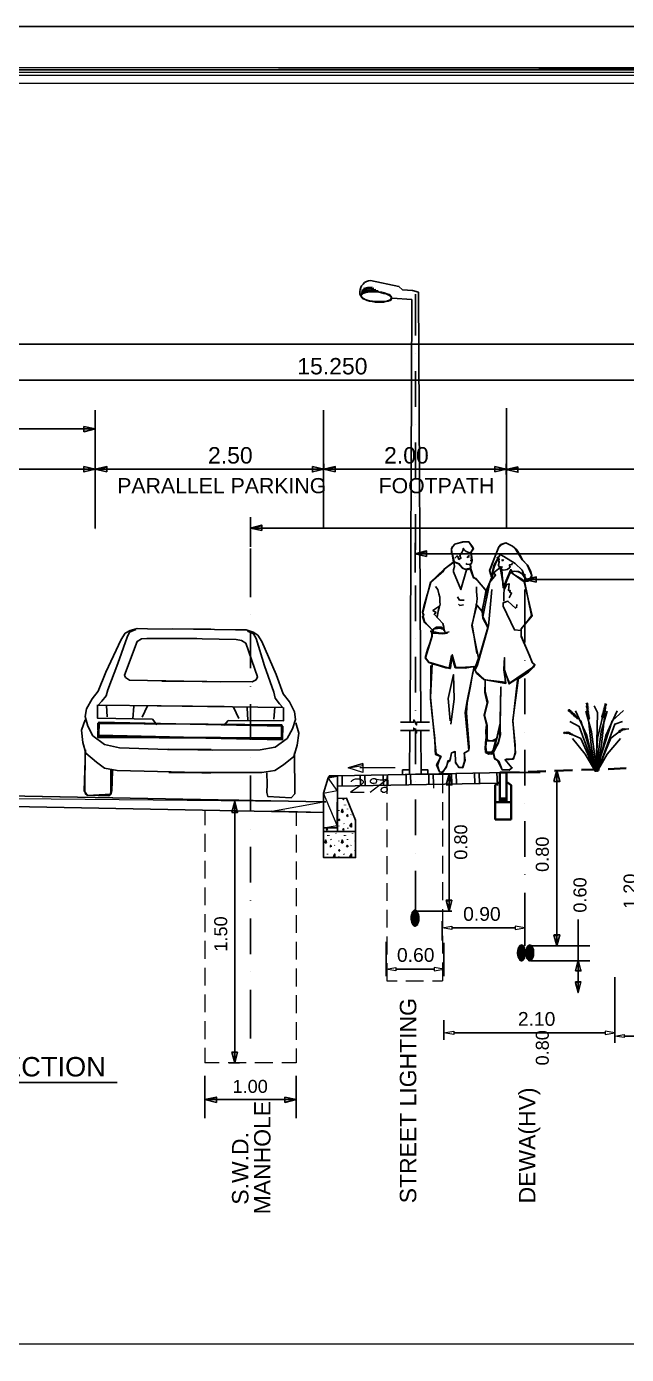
# Model space of a CAD drawing. Header units: inches. Extents: x 2 to 859, y 1 to 607.
# Drawn here: x 433 to 570.9, y 302.2 to 607.4 of the extents above; entities that cross this region are included whole.
import ezdxf

# ---------------------------------------------------------------- set-up
doc = ezdxf.new("R2010")
doc.units = ezdxf.units.IN
doc.header["$MEASUREMENT"] = 0
doc.layers.add('PDF_Geometry', color=7, linetype='Continuous', true_color=0x00b8b8)
doc.layers.add('PDF_Text', color=7, linetype='Continuous')
doc.styles.add('PDF Arial', font='arial.ttf')

msp = doc.modelspace()

# ---------------------------------------------------------------- linework, layer by layer
at = {"layer": 'PDF_Geometry', "color": 7, "lineweight": 25}
for points in [[(1.89, 607.38), (859.2, 607.38), (859.2, 210.07)], [(11.84, 597.43), (849.25, 597.43), (849.25, 210.07)], [(522.37, 545.85), (522.37, 536.36)], [(51.91, 534.41), (692.44, 534.41)], [(522.37, 532.26), (522.37, 532.26)], [(522.37, 528.16), (522.37, 519.97)], [(372.14, 526.08), (692.44, 526.08)], [(448.82, 519.19), (448.82, 494.93)], [(448.82, 519.19), (448.82, 492)], [(501.3, 519.19), (501.3, 492)], [(543.32, 519.71), (543.32, 492)], [(448.82, 506.9), (448.82, 516.13)], [(522.37, 515.87), (522.37, 515.87)], [(295.53, 514.9), (448.82, 514.9)], [(446.22, 515.48), (448.82, 514.9), (446.22, 514.25), (446.22, 515.48)], [(501.3, 512.29), (501.3, 501.04)], [(522.37, 511.77), (522.37, 503.58)], [(448.82, 504.55), (448.82, 506.9)], [(501.3, 504.55), (501.37, 506.9)], [(501.37, 506.9), (501.37, 506.9)], [(543.25, 504.55), (543.25, 506.9)], [(372.14, 505.66), (448.82, 505.66)], [(446.22, 506.25), (448.82, 505.66), (446.22, 505.01), (446.22, 506.25)], [(451.49, 505.01), (448.82, 505.66), (451.49, 506.25), (451.49, 505.01)], [(448.82, 505.66), (504.42, 505.66)], [(498.7, 506.25), (501.37, 505.66), (498.7, 505.01), (498.7, 506.25)], [(501.3, 505.66), (692.44, 505.66)], [(503.97, 505.01), (501.37, 505.66), (503.97, 506.25), (503.97, 505.01)], [(540.65, 505.01), (543.25, 505.66), (540.65, 506.25), (540.65, 505.01)], [(545.92, 506.18), (543.25, 505.6), (545.92, 504.95), (545.92, 506.18)], [(543.25, 504.42), (543.25, 504.36)], [(522.37, 499.48), (522.37, 499.48)], [(484.52, 494.6), (484.52, 487.84)], [(522.37, 495.32), (522.37, 487.13)], [(448.82, 491.87), (448.82, 491.87)], [(484.52, 491.03), (484.52, 493.37)], [(484.52, 493.37), (484.52, 493.37)], [(487.13, 491.55), (484.52, 492.13), (487.13, 492.78), (487.13, 491.55)], [(484.52, 492.13), (692.31, 492.13)], [(522.31, 488.69), (522.31, 481.92)], [(484.52, 487.45), (484.52, 476.26)], [(522.31, 485.11), (522.31, 487.45)], [(524.91, 485.56), (522.31, 486.21), (524.91, 486.87), (524.91, 485.56)], [(522.31, 486.21), (692.31, 486.21)], [(522.37, 483.03), (522.37, 483.03)], [(547.48, 479.19), (547.48, 481.53)], [(550.15, 479.65), (547.48, 480.3), (550.15, 480.88), (550.15, 479.65)], [(547.48, 480.3), (692.31, 480.3)], [(522.37, 478.93), (522.37, 470.74)], [(547.48, 477.96), (547.48, 465.79)], [(547.48, 476.59), (547.48, 469.89)], [(484.52, 472.17), (484.52, 472.17)], [(484.52, 468.07), (484.52, 459.88)], [(547.48, 469.5), (547.48, 469.5)], [(522.37, 466.64), (522.37, 466.64)], [(522.37, 462.54), (522.37, 454.35)], [(547.48, 461.7), (547.48, 461.63)], [(484.52, 455.78), (484.52, 455.71)], [(547.48, 457.53), (547.48, 449.34)], [(484.52, 451.62), (484.52, 443.42)], [(522.37, 450.25), (522.37, 450.19)], [(522.37, 446.09), (522.37, 437.89)], [(547.48, 445.24), (547.48, 445.24)], [(547.48, 441.15), (547.48, 432.95)], [(484.52, 439.32), (484.52, 439.32)], [(484.52, 435.23), (484.52, 427.03)], [(502.34, 434.71), (501.3, 431.19)], [(502.8, 435.16), (502.67, 435.16), (502.6, 435.16), (502.54, 435.03), (502.47, 434.97), (502.41, 434.84), (502.34, 434.71)], [(502.8, 435.16), (504.49, 435.16), (504.49, 422.41)], [(530.83, 435.55), (522.37, 435.55)], [(522.37, 433.8), (522.37, 433.8)], [(529.46, 433.08), (530.11, 435.55), (530.76, 433.08), (529.46, 433.08)], [(530.11, 404.07), (530.11, 435.68)], [(542.54, 435.94), (551.06, 435.94)], [(554.18, 433.86), (554.89, 436.4), (555.54, 433.86), (554.18, 433.86)], [(554.89, 396.14), (554.89, 436.4)], [(508.65, 422.41), (501.3, 422.41), (501.3, 431.19)], [(481.79, 429.57), (479.06, 429.57)], [(480.23, 426.77), (480.88, 429.31), (481.53, 426.77), (480.23, 426.77)], [(480.88, 369.22), (480.88, 429.31)], [(504.49, 429.96), (506.57, 430.02), (508.65, 424.95), (508.65, 416.37), (501.3, 416.37), (501.3, 423.2), (504.42, 423.2), (504.49, 429.96)], [(501.3, 429.18), (501.82, 429.18)], [(508.65, 424.95), (506.57, 430.02), (504.49, 429.96), (506.57, 430.02)], [(504.75, 427.16), (504.75, 427.29)], [(505.79, 426.77), (505.53, 427.49), (505.4, 426.84), (505.73, 426.77)], [(505.79, 430.02), (505.73, 429.83), (505.92, 429.7), (505.86, 429.96)], [(506.12, 428.53), (506.05, 428.46)], [(506.31, 428.53), (506.31, 428.46)], [(506.77, 427.49), (506.77, 427.62)], [(522.37, 429.7), (522.37, 421.5)], [(547.48, 428.85), (547.48, 428.85)], [(505.01, 424.89), (504.88, 425.21), (504.75, 425.02), (505.01, 424.89)], [(505.99, 424.17), (505.92, 424.24)], [(506.83, 425.86), (506.77, 426.25), (506.57, 426.06), (506.83, 425.86)], [(507.68, 423.39), (507.68, 424.24), (507.35, 423.72), (507.68, 423.39)], [(507.61, 426.25), (507.55, 426.19)], [(508.59, 425.15), (508.52, 425.02), (508.65, 424.95)], [(508.65, 424.95), (508.65, 422.41)], [(547.48, 424.76), (547.48, 416.56)], [(484.52, 422.94), (484.52, 422.94)], [(504.42, 423.2), (501.3, 423.2)], [(501.3, 422.41), (501.3, 416.37)], [(502.15, 422.67), (502.08, 423), (501.95, 422.8), (502.15, 422.67)], [(502.28, 421.5), (502.28, 421.37)], [(502.54, 421.5), (502.54, 421.44)], [(503.06, 423.2), (503.06, 423.07)], [(504.16, 421.89), (504.1, 422.02)], [(504.82, 423.59), (504.82, 423.72)], [(505.92, 422.67), (505.86, 423), (505.73, 422.8), (505.92, 422.67)], [(506.12, 421.5), (506.05, 421.37)], [(506.31, 421.5), (506.31, 421.44)], [(506.83, 423.2), (506.83, 423.07)], [(507.94, 421.89), (507.94, 422.02)], [(508.59, 423.59), (508.59, 423.72)], [(508.65, 422.41), (508.65, 416.37)], [(484.52, 418.84), (484.52, 410.64)], [(501.95, 419.75), (501.76, 420.46), (501.63, 419.81), (501.95, 419.75)], [(503.06, 418.84), (502.93, 419.23), (502.8, 418.97), (503.06, 418.84)], [(502.99, 420.46), (502.93, 420.59)], [(503.84, 419.23), (503.77, 419.16)], [(504.75, 420.14), (504.75, 420.27)], [(505.01, 417.86), (504.88, 418.19), (504.75, 417.99), (505.01, 417.86)], [(505.79, 419.75), (505.53, 420.46), (505.4, 419.81), (505.73, 419.75)], [(506.83, 418.84), (506.77, 419.23), (506.57, 418.97), (506.83, 418.84)], [(506.77, 420.46), (506.77, 420.59)], [(507.61, 419.23), (507.55, 419.16)], [(508.52, 420.14), (508.52, 420.27)], [(508.65, 418.19), (508.52, 417.99), (508.65, 417.93)], [(508.65, 416.37), (501.3, 416.37)], [(502.21, 417.08), (502.15, 417.21)], [(503.9, 416.37), (503.84, 417.21), (503.58, 416.63), (503.9, 416.37)], [(504.82, 416.5), (504.82, 416.63)], [(505.99, 417.08), (505.92, 417.21)], [(507.68, 416.37), (507.68, 417.21), (507.35, 416.63), (507.68, 416.37)], [(508.59, 416.5), (508.59, 416.63)], [(522.37, 417.41), (522.37, 417.41)], [(522.37, 413.31), (522.37, 403.88)], [(547.48, 412.46), (547.48, 412.4)], [(484.52, 406.55), (484.52, 406.48)], [(530.76, 406.61), (530.11, 404.07), (529.46, 406.61), (530.76, 406.61)], [(547.48, 408.3), (547.48, 396.14)], [(522.31, 404.07), (530.76, 404.07)], [(484.52, 402.38), (484.52, 394.19)], [(528.55, 397.31), (528.55, 401.8)], [(545.27, 400.24), (530.76, 400.24)], [(547.48, 399.91), (547.48, 401.8)], [(515.68, 396.99), (515.68, 389.12)], [(528.94, 396.79), (528.94, 389.12)], [(554.18, 398.61), (554.89, 396.14), (555.54, 398.61), (554.18, 398.61)], [(517.89, 390.74), (526.67, 390.74)], [(484.52, 390.09), (484.52, 390.09)], [(515.81, 388.08), (515.81, 388.08)], [(568.23, 388.92), (568.23, 373.83)], [(484.52, 385.99), (484.52, 374.81)], [(528.94, 379.04), (528.94, 374.48)], [(568.23, 380.92), (568.23, 374.48)], [(531.22, 376.11), (565.95, 376.11)], [(570.31, 375.33), (591.18, 375.33)], [(481.53, 371.69), (480.88, 369.22), (480.23, 371.69), (481.53, 371.69)], [(473.99, 366.22), (473.99, 356.53)], [(481.99, 369.22), (479.58, 369.22)], [(494.99, 366.22), (494.99, 356.53)], [(291.76, 364.73), (453.89, 364.73)], [(473.99, 359.66), (473.99, 362)], [(476.65, 360.11), (473.99, 360.76), (476.65, 361.35), (476.65, 360.11)], [(473.99, 360.76), (494.99, 360.76)], [(492.39, 361.35), (494.99, 360.76), (492.39, 360.11), (492.39, 361.35)], [(494.99, 359.33), (494.99, 362)]]:
    msp.add_lwpolyline(points, dxfattribs=at)
at = {"layer": 'PDF_Geometry', "color": 7, "lineweight": 0}
for points in [[(849.77, 597.95), (12.36, 596.91), (11.32, 597.95), (849.77, 597.95)], [(848.73, 596.91), (849.77, 597.95), (12.36, 596.91), (848.73, 596.91)], [(703.35, 12.88), (13.86, 12.88), (13.86, 596.19), (743.17, 596.19), (743.17, 210.07)], [(15.68, 304.63), (741.68, 304.63), (741.68, 594.3), (15.68, 594.3), (15.68, 304.63)], [(540.65, 506.25), (540.65, 505.14), (543.25, 505.66), (540.65, 506.25)], [(540.65, 505.14), (543.25, 505.66), (540.65, 505.01), (540.65, 505.14)], [(545.92, 506.18), (543.25, 505.6), (545.92, 506.05), (545.92, 506.18)], [(543.25, 505.6), (545.92, 506.05), (545.92, 504.95), (543.25, 505.6)], [(510.28, 438.02), (506.9, 436.98), (510.28, 437.57), (510.28, 438.02)], [(506.9, 436.98), (510.28, 437.57), (510.28, 435.94), (506.9, 436.98)], [(530.76, 400.63), (530.76, 399.85), (528.55, 400.24), (530.76, 400.63)], [(545.27, 400.63), (545.27, 399.85), (547.48, 400.24), (545.27, 400.63)], [(517.89, 391.13), (517.89, 390.35), (515.68, 390.74), (517.89, 391.13)], [(526.67, 391.13), (526.67, 390.35), (528.94, 390.74), (526.67, 391.13)], [(531.22, 376.5), (531.22, 375.72), (528.94, 376.11), (531.22, 376.5)], [(565.95, 376.5), (565.95, 375.72), (568.23, 376.11), (565.95, 376.5)], [(570.31, 375.72), (570.31, 375), (568.23, 375.33), (570.31, 375.72)]]:
    msp.add_lwpolyline(points, dxfattribs=at)
at = {"layer": 'PDF_Geometry', "color": 6, "lineweight": 25}
for points in [[(509.76, 545.53), (509.63, 545.98), (509.63, 546.5), (509.69, 546.96), (509.82, 547.41), (510.02, 547.8), (510.34, 548.19), (510.67, 548.52), (511.12, 548.78), (511.58, 548.97), (512.03, 549.04), (518.6, 547.67), (519.38, 546.89), (521.72, 546.7), (523.09, 546.31)], [(509.82, 546.05), (510.73, 546.37), (511.71, 546.63), (512.75, 546.7), (513.79, 546.63)], [(509.95, 546.37), (510.99, 546.7), (512.1, 546.89), (513.27, 546.96)], [(510.02, 546.7), (510.93, 547.02), (511.84, 547.15), (512.81, 547.22)], [(510.47, 547.15), (511.38, 547.41), (512.42, 547.48)], [(523.09, 546.31), (523.61, 447.52)], [(521.59, 544.62), (517.04, 544.94)], [(521.59, 544.62), (521.14, 447.52)], [(518.99, 447.52), (521.98, 447.52)], [(518.99, 445.63), (521.98, 445.63)], [(521.07, 445.63), (521.01, 435.49)], [(521.98, 447.52), (521.98, 448.04), (522.63, 446.87), (522.63, 447.52)], [(521.98, 445.63), (521.98, 446.15), (522.63, 444.98), (522.63, 445.63)], [(522.63, 447.52), (525.63, 447.52)], [(522.63, 445.63), (525.63, 445.63)], [(523.61, 445.63), (523.68, 435.49)], [(519.45, 435.49), (519.45, 436.53), (521.01, 436.53)], [(525.24, 435.49), (525.24, 436.53), (523.68, 436.53)]]:
    msp.add_lwpolyline(points, dxfattribs=at)
at = {"layer": 'PDF_Geometry', "color": 6, "lineweight": 20}
for points in [[(509.76, 545.53), (509.82, 545.33), (510.02, 545.07), (510.28, 544.81), (510.73, 544.62), (511.19, 544.42), (511.77, 544.29), (512.42, 544.16), (513.14, 544.03), (513.79, 544.03), (514.51, 544.03), (515.09, 544.03), (515.68, 544.16), (516.2, 544.29), (516.59, 544.42), (516.85, 544.62), (516.98, 544.88), (516.98, 545.07), (516.91, 545.33), (516.65, 545.53), (516.33, 545.79), (515.87, 545.98), (515.29, 546.18), (514.7, 546.31), (513.99, 546.44), (513.33, 546.5), (512.62, 546.5), (511.97, 546.5), (511.38, 546.44), (510.86, 546.31), (510.41, 546.18), (510.08, 545.98), (509.89, 545.79), (509.76, 545.53)], [(509.95, 545.53), (510.02, 545.33), (510.21, 545.14), (510.47, 544.94), (510.86, 544.75), (511.32, 544.55), (511.9, 544.42), (512.49, 544.36), (513.14, 544.23), (513.79, 544.23), (514.44, 544.23), (515.03, 544.23), (515.55, 544.29), (516, 544.42), (516.39, 544.55), (516.65, 544.68), (516.78, 544.88), (516.78, 545.07), (516.72, 545.27), (516.46, 545.46), (516.13, 545.66), (515.68, 545.85), (515.16, 545.98), (514.57, 546.11), (513.99, 546.24), (513.33, 546.31), (512.68, 546.31), (512.03, 546.31), (511.45, 546.24), (510.99, 546.18), (510.54, 546.05), (510.28, 545.92), (510.08, 545.72), (509.95, 545.53)], [(515.81, 435.03), (515.81, 431.06)], [(528.62, 435.36), (528.62, 431.19)], [(515.81, 428.98), (515.81, 424.89)], [(528.62, 429.11), (528.62, 425.02)], [(515.81, 422.87), (515.81, 418.77)], [(528.62, 423), (528.62, 418.9)], [(515.81, 416.69), (515.81, 412.59)], [(528.62, 416.82), (528.62, 412.72)], [(515.81, 410.51), (515.81, 406.42)], [(528.62, 410.71), (528.62, 406.61)], [(515.81, 404.4), (515.81, 400.3)], [(522.31, 404.27), (522.11, 404.27), (521.92, 404.14), (521.79, 404.01), (521.59, 403.75), (521.53, 403.49), (521.4, 403.23), (521.33, 402.9), (521.33, 402.51), (521.33, 402.19), (521.4, 401.86), (521.46, 401.54), (521.59, 401.28), (521.72, 401.02), (521.85, 400.82), (522.05, 400.69), (522.18, 400.63), (522.37, 400.63), (522.57, 400.69), (522.7, 400.82), (522.9, 401.02), (523.03, 401.28), (523.09, 401.54), (523.22, 401.86), (523.22, 402.19), (523.22, 402.58), (523.22, 402.9), (523.16, 403.23), (523.09, 403.49), (522.96, 403.75), (522.83, 404.01), (522.63, 404.14), (522.44, 404.27), (522.31, 404.27)], [(521.33, 402.77), (522.7, 404.14)], [(521.33, 402.64), (522.76, 404.07)], [(521.33, 402.51), (522.83, 404.01)], [(521.33, 402.38), (522.9, 403.88)], [(521.33, 402.25), (522.9, 403.81)], [(521.33, 402.12), (522.96, 403.75)], [(521.33, 401.99), (523.03, 403.62)], [(521.4, 403.16), (522.5, 404.2)], [(521.4, 402.97), (522.57, 404.2)], [(521.4, 401.86), (523.09, 403.55)], [(521.4, 401.73), (523.09, 403.42)], [(521.46, 403.29), (522.37, 404.27)], [(521.46, 401.6), (523.16, 403.29)], [(521.46, 401.54), (523.16, 403.23)], [(521.53, 403.55), (522.24, 404.27)], [(521.53, 401.41), (523.16, 403.1)], [(521.53, 401.28), (523.22, 402.97)], [(521.66, 403.81), (522.05, 404.2)], [(528.62, 404.53), (528.62, 400.43)], [(521.59, 401.21), (523.22, 402.84)], [(521.66, 401.15), (523.22, 402.71)], [(521.72, 401.02), (523.22, 402.58)], [(521.72, 400.95), (523.22, 402.45)], [(521.79, 400.89), (523.22, 402.32)], [(521.92, 400.82), (523.22, 402.12)], [(521.98, 400.76), (523.22, 401.99)], [(522.05, 400.69), (523.16, 401.8)], [(522.18, 400.63), (523.16, 401.6)], [(522.31, 400.63), (523.09, 401.41)], [(522.5, 400.69), (522.96, 401.15)], [(515.81, 398.22), (515.81, 394.12)], [(528.62, 398.42), (528.62, 394.32)], [(515.81, 392.11), (515.81, 388.08)], [(528.62, 392.24), (528.62, 388.08)], [(515.81, 388.08), (518.15, 388.08)], [(520.16, 388.08), (524.26, 388.08)], [(526.34, 388.08), (528.62, 388.08)]]:
    msp.add_lwpolyline(points, dxfattribs=at)
at = {"layer": 'PDF_Geometry', "color": 3, "lineweight": 0}
for points in [[(446.22, 515.48), (446.22, 514.38), (448.82, 514.9), (446.22, 515.48)], [(446.22, 514.38), (448.82, 514.9), (446.22, 514.25), (446.22, 514.38)], [(446.22, 506.25), (446.22, 505.14), (448.82, 505.66), (446.22, 506.25)], [(446.22, 505.14), (448.82, 505.66), (446.22, 505.01), (446.22, 505.14)], [(451.49, 506.25), (448.82, 505.66), (451.49, 506.12), (451.49, 506.25)], [(448.82, 505.66), (451.49, 506.12), (451.49, 505.01), (448.82, 505.66)], [(498.7, 506.25), (498.7, 505.14), (501.37, 505.66), (498.7, 506.25)], [(498.7, 505.14), (501.37, 505.66), (498.7, 505.01), (498.7, 505.14)], [(503.97, 506.25), (501.37, 505.66), (503.97, 506.12), (503.97, 506.25)], [(501.37, 505.66), (503.97, 506.12), (503.97, 505.01), (501.37, 505.66)], [(487.13, 492.78), (484.52, 492.13), (487.13, 492.65), (487.13, 492.78)], [(484.52, 492.13), (487.13, 492.65), (487.13, 491.55), (484.52, 492.13)], [(524.91, 486.87), (522.31, 486.21), (524.91, 486.67), (524.91, 486.87)], [(522.31, 486.21), (524.91, 486.67), (524.91, 485.56), (522.31, 486.21)], [(550.15, 480.88), (547.48, 480.3), (550.15, 480.75), (550.15, 480.88)], [(547.48, 480.3), (550.15, 480.75), (550.15, 479.65), (547.48, 480.3)], [(530.11, 435.55), (529.46, 433.08), (530.7, 433.34), (530.11, 435.55)], [(554.89, 436.4), (554.18, 433.86), (555.48, 434.12), (554.89, 436.4)], [(554.18, 433.86), (555.48, 434.12), (555.54, 433.86), (554.18, 433.86)], [(529.46, 433.08), (530.7, 433.34), (530.76, 433.08), (529.46, 433.08)], [(480.88, 429.31), (480.23, 426.77), (481.47, 427.03), (480.88, 429.31)], [(481.53, 426.77), (480.23, 426.77), (481.47, 427.03), (481.53, 426.77)], [(481.53, 426.77), (481.53, 426.77), (480.23, 426.77), (481.53, 426.77)], [(529.46, 406.61), (529.53, 406.35), (530.76, 406.61), (529.46, 406.61)], [(529.53, 406.35), (530.76, 406.61), (530.11, 404.07), (529.53, 406.35)], [(554.18, 398.61), (554.24, 398.42), (555.54, 398.61), (554.18, 398.61)], [(554.18, 398.61), (555.54, 398.61), (555.54, 398.61), (554.18, 398.61)], [(554.24, 398.42), (555.54, 398.61), (554.89, 396.14), (554.24, 398.42)], [(480.23, 371.69), (480.3, 371.49), (481.53, 371.69), (480.23, 371.69)], [(480.3, 371.49), (481.53, 371.69), (480.88, 369.22), (480.3, 371.49)], [(476.65, 361.35), (473.99, 360.76), (476.65, 361.22), (476.65, 361.35)], [(473.99, 360.76), (476.65, 361.22), (476.65, 360.11), (473.99, 360.76)], [(492.39, 361.35), (492.39, 360.24), (494.99, 360.76), (492.39, 361.35)], [(492.39, 360.24), (494.99, 360.76), (492.39, 360.11), (492.39, 360.24)]]:
    msp.add_lwpolyline(points, dxfattribs=at)
at = {"layer": 'PDF_Geometry', "color": 30, "lineweight": 25}
for points in [[(538.63, 477.83), (537.4, 479.26), (536.42, 480.3), (535.71, 480.82), (535.12, 482.77), (535.06, 482.96), (534.99, 483.81), (535.25, 483.94), (535.38, 484.78), (535.25, 485.5), (535.12, 486.61), (535.71, 487.32), (535.58, 487.71), (534.67, 488.95), (533.24, 488.95), (531.41, 488.43), (530.96, 487.91), (530.7, 487.32), (530.7, 486.48), (530.96, 485.76), (531.28, 484.46), (529.01, 482.7), (528.94, 482.31), (525.95, 479.65), (524.33, 474.12), (524, 472.82), (524.33, 472.1), (524, 471.78), (524.46, 470.41), (526.47, 468.59), (526.6, 468.98), (527.19, 469.31), (527.9, 469.31), (528.29, 469.31), (528.81, 468.98), (529.01, 468.72), (528.94, 469.31), (528.68, 470.15), (526.67, 472.3), (527.12, 472.75), (526.41, 473.14), (527.97, 474.25), (528.1, 474.7), (527.97, 475.03), (527.97, 475.42), (527.97, 476.26), (527.77, 476.98), (527.51, 478.02), (526.99, 478.67)], [(535.12, 482.83), (535.06, 483.94), (535.25, 483.94), (535.38, 484.65), (535.19, 486.61), (535.64, 487.39), (534.67, 488.95), (533.3, 488.88), (531.41, 488.43), (530.89, 487.91), (530.7, 487.32), (530.76, 486.54), (531.15, 484.39), (532.26, 483.87), (533.63, 482.7), (535.12, 482.83)], [(547.74, 479.91), (548.19, 479.91), (548.71, 480.17), (549.1, 481.14), (548.84, 482.31), (548.13, 483.61), (546.96, 484.85), (546.44, 485.82), (545.66, 487.13), (544.68, 487.97), (543.12, 488.69), (542.02, 488.36), (541.56, 487.78), (539.41, 482.38), (539.74, 481.4)], [(542.6, 478.61), (544.29, 482.57), (544.55, 482.18), (546.05, 482.12), (546.83, 481.66), (547.48, 481.01), (548, 479.91), (548.52, 480.1), (549.1, 481.21), (548.06, 483.68), (546.89, 484.85), (545.4, 487.26), (544.68, 487.97), (543.12, 488.69), (542.21, 488.36), (541.5, 487.58), (540.52, 485.24), (539.48, 482.38), (539.74, 481.4), (539.87, 481.14), (540.58, 483.35), (541.3, 485.11), (541.63, 484.26), (541.43, 483.55), (541.76, 482.9), (542.15, 482.57), (542.6, 478.61)], [(535.38, 486.87), (534.93, 486.41), (534.67, 486.48), (534.02, 486.74), (533.69, 487.06), (533.37, 487.45), (533.24, 486.93), (533.04, 486.48), (532.59, 485.82), (532.85, 485.17), (532.39, 484.91), (532.13, 485.56), (531.94, 485.76), (531.67, 485.43), (531.41, 485.17)], [(534.8, 485.76), (534.67, 485.76), (534.41, 485.56), (534.28, 485.3)], [(534.73, 485.5), (534.6, 485.37)], [(535.12, 485.37), (535.32, 484.98), (535.38, 484.78), (535.38, 484.65), (534.99, 484.65)], [(535.06, 485.82), (535.19, 485.82), (535.32, 485.76)], [(535.19, 485.5), (535.25, 485.5)], [(547.87, 479.91), (547.48, 480.62), (547.28, 481.47), (546.89, 482.44), (545.27, 483.94), (542.73, 485.56), (541.82, 486.08), (540.39, 483.55), (539.93, 481.47), (539.8, 481.01), (539.67, 481.14)], [(544.62, 484.07), (544.55, 483.74), (544.03, 483.68), (544.03, 483.55), (544.16, 483.16), (543.97, 482.96), (543.45, 482.57), (542.67, 482.44), (542.21, 482.51), (541.89, 482.7), (541.5, 483.55), (541.43, 483.68), (541.63, 484.46), (541.5, 484.65), (541.17, 485.5)], [(536.16, 460.33), (536.88, 462.22), (535.32, 469.76), (536.49, 474.38), (537.66, 473.01), (538.7, 477.63), (536.29, 480.49), (535.71, 480.69), (534.99, 482.77), (534.08, 482.51), (533.17, 482.9), (532.26, 483.94), (531.28, 484.33), (528.94, 482.57), (525.82, 479.71), (524.07, 472.75), (524.13, 471.78), (524.46, 470.61), (526.34, 468.66), (526.21, 467.29), (524.72, 462.28), (525.43, 461.31), (530.11, 459.94), (530.7, 462.8), (531.54, 460.01), (536.16, 460.33)], [(534.15, 482.51), (532.85, 477.96), (531.15, 482.05), (531.15, 482.51), (531.35, 483.29), (531.22, 484.33)], [(534.93, 482.9), (533.95, 482.64), (533.24, 482.83), (532.39, 483.94)], [(534.99, 483.74), (534.21, 483.81), (533.95, 484)], [(543.12, 439), (544.62, 439.06), (544.88, 439.06), (545.33, 440.43), (545.27, 442.19), (544.75, 447.71), (545.92, 457.86), (546.05, 457.47), (548.39, 459.03), (549.49, 460.14), (549.82, 460.72), (549.23, 461.24), (548.65, 462.67), (546.7, 467.16), (546.7, 468.92), (548.39, 471), (549.04, 472.04), (547.41, 479.91), (546.63, 480.49), (545.72, 481.01), (544.75, 481.6), (544.29, 482.57), (542.54, 478.35), (542.21, 482.51), (541.89, 483.22), (540.39, 481.86), (540.78, 481.27), (539.48, 479.65), (538.57, 477.57), (537.72, 472.95), (537.85, 471.39), (539.02, 469.24), (536.55, 460.85), (535.97, 459.75), (536.42, 458.77), (538.11, 457.34), (543.19, 456.49), (542.67, 459.68), (542.86, 462.35), (542.86, 459.55), (543.9, 456.3), (545.14, 457.14)], [(544.03, 456.49), (549.3, 460.07), (549.75, 460.72), (549.3, 461.11), (546.7, 467.35), (546.7, 468.98), (549.17, 471.97), (547.35, 479.78), (546.63, 480.3), (544.62, 481.79), (544.16, 481.92), (542.67, 478.41), (541.82, 483.03), (540.32, 481.86), (539.48, 479.65), (537.85, 471.71), (539.09, 469.37), (536.62, 460.72), (536.03, 459.42), (538.31, 457.27), (543.06, 456.69), (542.8, 459.49), (544.03, 456.49)], [(541.76, 484.98), (541.37, 484.98), (541.24, 484.85)], [(541.69, 484.85), (541.5, 484.78)], [(541.82, 483.03), (542.08, 483.03), (542.21, 483.09), (542.28, 483.22), (542.08, 483.16), (541.95, 483.16), (541.82, 483.16)], [(542.73, 484.65), (542.47, 484.78), (542.15, 484.72)], [(542.34, 484.65), (542.47, 484.59)], [(542.67, 475.35), (542.67, 476.91), (542.8, 478.02), (543.38, 479.13), (543.9, 479.32), (543.77, 477.76), (544.16, 477.76), (544.1, 477.37), (544.49, 477.17), (543.9, 476.07)], [(547.54, 480.69), (546.89, 481.6), (546.05, 482.05), (545.14, 482.18), (544.55, 482.05)], [(533.56, 475.55), (532.52, 475.55), (532.07, 476.33)], [(536.49, 463.32), (535.38, 469.89), (536.42, 474.64), (536.55, 475.87), (536.42, 477.57), (536.42, 478.61)], [(538.89, 469.24), (539.15, 469.57), (539.93, 478.02)], [(527.9, 474.12), (527.58, 473.01), (527.38, 471.58)], [(533.43, 474.44), (532.59, 474.31), (532.26, 474.64)], [(537.72, 472.95), (536.29, 474.7)], [(546.63, 468.59), (545.14, 468.72), (542.54, 474.18), (542.54, 474.96), (543.64, 475.35), (545.46, 473.66)], [(545.66, 474.57), (545.59, 473.79)], [(526.08, 468.59), (526.15, 467.16), (525.69, 465.66), (525.17, 464.23), (524.65, 462.28), (525.5, 461.24), (529.33, 460.01), (530.44, 459.94), (530.83, 463), (531.67, 460.01), (533.82, 459.94), (535.84, 460.33)], [(530.11, 468.26), (528.81, 467.94), (527.77, 468.07), (527.06, 468.2), (525.76, 468.46)], [(529.72, 467.94), (528.68, 467.81), (526.67, 467.94), (526.15, 468)], [(528.68, 468.85), (528.03, 469.11), (526.93, 468.98)], [(528.81, 468.79), (529.2, 468.26)], [(533.17, 437.05), (533.69, 438.48), (533.63, 440.43), (534.67, 441.01), (533.82, 449.73), (534.28, 452.4), (535.84, 460.33), (534.02, 460.01), (531.41, 460.14), (530.83, 462.87), (530.37, 459.81), (526.21, 460.92), (525.82, 453.18), (527.12, 440.23), (528.29, 439.65), (527.25, 437.7), (527.9, 436.07), (528.68, 436.01), (529.59, 437.44), (529.85, 438.61), (530.37, 438.8), (530.7, 440.43), (531.48, 440.69), (531.61, 438.35), (532.39, 437.11), (533.17, 437.05)], [(535.58, 459.03), (535.06, 455.78), (534.28, 451.94), (534.15, 449.66), (534.73, 441.73), (534.67, 441.01), (533.56, 440.36), (533.82, 438.8), (533.24, 437.11), (532.46, 437.11), (531.61, 438.15), (531.54, 440.75), (530.7, 440.43), (530.31, 438.61), (529.85, 438.35), (529.46, 437.11), (528.55, 435.94), (527.9, 436.07), (527.45, 437.57), (527.9, 438.93), (528.16, 439.65), (526.99, 440.1), (526.93, 441.08), (526.86, 443.75), (526.15, 449.79), (525.82, 452.85), (525.95, 457.47), (525.95, 460.53)], [(530.5, 447.06), (531.28, 452.79), (531.15, 458.44), (529.92, 452.92), (530.37, 447.84)], [(544.55, 437.05), (542.99, 438.87), (544.81, 439), (545.4, 440.43), (544.75, 447.97), (546.05, 457.73), (543.97, 456.43), (542.73, 459.55), (543.12, 456.43), (538.44, 457.21), (538.37, 454.61), (539.02, 452.14), (538.24, 449.01), (538.83, 446.74), (538.83, 443.36), (540.13, 443.16), (541.04, 443.62), (541.76, 447), (541.89, 444.66), (541.43, 442.77), (540.26, 440.56), (540.58, 439.06), (541.56, 438.54), (542.34, 436.53), (543.9, 436.46), (544.55, 437.05)], [(543.19, 438.61), (544.62, 437.05), (543.97, 436.59), (542.34, 436.59), (541.24, 438.74), (540.65, 439.13), (540.32, 440.56), (541.37, 442.84), (541.76, 444.4), (542.02, 455.58), (541.82, 446.67), (540.98, 443.49), (540.06, 443.23), (538.89, 443.23), (538.63, 443.94), (538.57, 445.5), (538.7, 446.93), (538.18, 449.14), (538.83, 451.94), (538.31, 454.35), (538.37, 456.88)], [(540.98, 443.49), (540.45, 441.15), (540, 440.23), (539.22, 440.17), (538.63, 440.49), (538.37, 441.54), (538.57, 443.68)], [(540.91, 443.68), (540.58, 441.34), (539.87, 440.17), (538.5, 440.56), (538.44, 441.67), (538.7, 443.75), (539.28, 443.23), (540.19, 443.29), (540.91, 443.68)], [(540.78, 443.42), (540.58, 442.19), (540.26, 441.08), (539.87, 440.62), (539.22, 440.62), (538.7, 440.69), (538.57, 441.73), (538.7, 443.62)]]:
    msp.add_lwpolyline(points, dxfattribs=at)
at = {"layer": 'PDF_Geometry', "color": 14, "lineweight": 25, "true_color": 0x950000}
for points in [[(475.35, 468.85), (460.85, 468.98), (458.44, 469.05), (456.82, 468.59), (455.71, 467.94), (454.8, 466.51), (451.29, 459.03), (449.53, 454.61), (448.1, 452.85), (446.8, 450.58), (446.54, 448.82), (447.13, 446.61), (448.3, 444.4), (450.97, 442.38), (454.41, 441.6), (465.4, 441.21), (475.48, 441.21)], [(478.41, 451.1), (449.47, 451.42), (450.32, 452.33), (451.36, 453.57), (451.68, 454.93), (454.02, 460.98), (456.17, 467.03), (456.69, 468.2), (458.12, 468.79)], [(463.06, 451.29), (491.94, 450.84), (491.16, 451.75), (490.18, 453.05), (489.86, 454.41), (487.71, 460.46), (485.76, 466.7), (485.17, 467.81), (483.81, 468.46)], [(466.57, 468.98), (481.08, 468.72), (483.48, 468.72), (485.11, 468.2), (486.21, 467.48), (487.06, 466.05), (490.38, 458.44), (492, 454.02), (493.43, 452.2), (494.6, 449.92), (494.86, 448.1), (494.15, 445.96), (492.91, 443.75), (490.18, 441.8), (486.74, 441.15), (475.74, 441.08), (465.66, 441.34)], [(472.17, 466.77), (468.46, 466.7), (460.66, 466.77), (459.42, 466.64), (458.44, 466.05), (455.58, 458.31), (455.78, 457.79), (456.69, 457.14), (477.5, 456.75)], [(469.7, 466.77), (473.4, 466.64), (481.21, 466.51), (482.44, 466.31), (483.42, 465.66), (486.08, 457.92), (485.82, 457.27), (484.91, 456.75), (464.1, 456.95)], [(449.34, 451.49), (449.34, 448.43), (461.96, 448.17), (463, 446.93)], [(451.42, 451.36), (451.55, 448.75)], [(457.66, 451.16), (457.47, 448.3)], [(460.85, 451.29), (459.62, 448.69)], [(492.07, 450.9), (492.07, 447.78), (479.39, 447.91), (478.35, 446.74)], [(480.56, 450.97), (481.79, 448.36)], [(483.74, 450.77), (483.87, 447.97)], [(490.05, 450.84), (489.86, 448.23)], [(446.48, 448.04), (445.7, 445.7), (445.96, 442.84), (446.67, 440.36), (449.08, 438.28), (450.97, 436.92), (453.89, 436.4), (469.31, 436.01), (475.29, 435.81)], [(449.4, 447.26), (449.47, 444.14), (491.61, 443.88), (491.61, 446.93), (449.4, 447.26)], [(449.47, 447.19), (449.4, 444.01), (491.68, 443.75), (491.68, 446.93), (449.47, 447.19)], [(491.87, 446.61), (491.81, 443.42), (449.6, 444.33), (449.66, 447.52), (491.87, 446.61)], [(491.94, 446.61), (491.87, 443.55), (449.66, 444.53), (449.73, 447.52), (491.94, 446.61)], [(494.93, 447.39), (495.58, 444.98), (495.25, 442.19), (494.47, 439.65), (492.07, 437.7), (490.05, 436.4), (487.13, 435.94), (471.71, 435.94), (465.73, 435.94)], [(452.79, 436.4), (452.72, 433.8), (452.66, 431.84), (452.4, 430.93), (447.06, 430.67), (446.28, 431.71), (446.61, 441.15)], [(446.54, 440.82), (446.41, 432.04), (446.54, 431.13), (447, 430.74), (451.94, 430.61), (452.33, 430.87), (452.4, 431.71), (452.4, 436.59)], [(488.23, 435.88), (488.3, 433.28), (488.23, 431.32), (488.49, 430.41), (493.82, 430.09), (494.67, 431), (494.6, 440.49)]]:
    msp.add_lwpolyline(points, dxfattribs=at)
at = {"layer": 'PDF_Geometry', "color": 3, "lineweight": 25}
for points in [[(561.98, 451.94), (561.79, 451.62), (561.53, 451.88)], [(565.95, 451.81), (566.08, 451.42), (566.34, 451.68)], [(557.43, 450.19), (557.69, 450.19), (557.69, 450.51)], [(557.56, 450.05), (557.82, 450.05), (557.82, 450.38)], [(557.69, 449.92), (557.95, 449.99), (557.95, 450.25)], [(564, 436.2), (560.36, 447.78), (557.69, 450.19)], [(557.82, 449.86), (558.08, 449.86), (558.08, 450.19)], [(558.01, 449.66), (558.27, 449.66), (558.27, 449.99)], [(558.14, 449.53), (558.4, 449.53), (558.4, 449.86)], [(558.34, 449.4), (558.6, 449.4), (558.6, 449.66)], [(558.47, 443.75), (561.4, 440.17), (563.74, 436.2), (561.79, 444.46), (559.12, 450.12)], [(558.47, 449.27), (558.73, 449.27), (558.73, 449.6)], [(558.6, 449.14), (558.86, 449.14), (558.86, 449.47)], [(558.73, 448.95), (559.05, 448.95), (559.05, 449.27)], [(558.92, 448.82), (559.19, 448.82), (559.19, 449.14)], [(559.12, 448.62), (559.38, 448.62), (559.38, 448.95)], [(559.32, 448.49), (559.58, 448.49), (559.58, 448.82)], [(559.45, 448.36), (559.71, 448.36), (559.71, 448.69)], [(566.14, 451.62), (565.1, 442.32), (564.06, 436.2), (562.83, 445.31), (561.53, 450.05)], [(562.05, 451.55), (561.85, 451.23), (561.59, 451.49)], [(562.05, 451.16), (561.85, 450.84), (561.59, 451.16)], [(562.11, 450.9), (561.92, 450.58), (561.66, 450.9)], [(562.11, 450.45), (561.92, 450.12), (561.66, 450.45)], [(562.18, 450.12), (561.98, 449.79), (561.72, 450.05)], [(561.79, 451.62), (562.76, 442.32), (563.74, 436.2)], [(562.24, 449.73), (562.05, 449.4), (561.79, 449.73)], [(562.24, 449.4), (562.05, 449.08), (561.79, 449.4)], [(562.31, 449.14), (562.11, 448.82), (561.85, 449.14)], [(562.31, 448.88), (562.11, 448.56), (561.85, 448.82)], [(562.37, 448.62), (562.18, 448.3), (561.92, 448.56)], [(563.87, 436.2), (564.19, 449.73), (563.48, 451.29)], [(566.08, 451.49), (564.19, 443.81), (563.8, 436.2), (565.04, 445.31), (566.4, 450.05)], [(563.8, 436.2), (567.57, 447.78), (570.18, 450.19)], [(568.75, 450.12), (566.14, 444.46), (564.13, 436.2)], [(565.23, 448.88), (565.3, 448.49), (565.56, 448.75)], [(565.3, 449.27), (565.43, 448.88), (565.69, 449.14)], [(565.3, 449.01), (565.36, 448.69), (565.62, 448.88)], [(565.36, 449.47), (565.49, 449.14), (565.75, 449.34)], [(565.43, 449.73), (565.56, 449.34), (565.82, 449.53)], [(565.49, 449.99), (565.62, 449.6), (565.88, 449.86)], [(565.56, 450.32), (565.69, 449.92), (565.95, 450.19)], [(565.69, 450.71), (565.82, 450.32), (566.08, 450.58)], [(565.75, 451.1), (565.88, 450.71), (566.14, 450.97)], [(565.88, 451.49), (566.01, 451.1), (566.21, 451.36)], [(557.82, 447.65), (559.97, 446.54), (563.8, 436.2)], [(562.37, 448.43), (562.18, 448.1), (561.92, 448.36)], [(569.46, 443.75), (566.47, 440.17), (564.13, 436.2), (567.31, 443.81), (569.85, 445.83), (571.41, 445.96)], [(569.92, 447.65), (568.23, 447.06), (564.19, 436.2)], [(569.33, 445.63), (569.27, 445.37), (569.53, 445.31)], [(569.53, 445.76), (569.4, 445.5), (569.72, 445.44)], [(569.72, 445.96), (569.66, 445.7), (569.98, 445.63)], [(570.05, 446.02), (569.92, 445.83), (570.11, 445.76)], [(570.24, 446.09), (570.11, 445.83), (570.31, 445.76)], [(570.5, 446.09), (570.37, 445.89), (570.57, 445.76)], [(570.76, 446.09), (570.63, 445.89), (570.83, 445.76)], [(556.39, 444.92), (556.58, 445.05), (556.39, 445.24)], [(556.58, 444.92), (556.84, 445.05), (556.58, 445.24)], [(563.74, 436.2), (560.36, 443.75), (557.49, 445.05), (556.58, 445.05)], [(556.78, 444.92), (556.97, 445.05), (556.78, 445.24)], [(556.97, 444.92), (557.23, 445.05), (556.97, 445.24)], [(557.17, 444.92), (557.36, 445.05), (557.17, 445.24)], [(557.3, 444.98), (557.56, 445.05), (557.43, 445.31)], [(557.49, 444.92), (557.75, 444.98), (557.62, 445.18)], [(557.69, 444.79), (557.95, 444.85), (557.82, 445.11)], [(557.88, 444.72), (558.21, 444.72), (558.01, 444.98)], [(558.08, 444.59), (558.34, 444.66), (558.21, 444.92)], [(569.2, 445.57), (569.14, 445.24), (569.46, 445.24)]]:
    msp.add_lwpolyline(points, dxfattribs=at)
at = {"layer": 'PDF_Geometry', "color": 7, "lineweight": 20}
for points in [[(506.9, 436.98), (510.28, 438.02), (510.28, 435.94), (506.9, 436.98)], [(517.69, 436.98), (509.63, 436.98)], [(501.3, 429.18), (242.98, 434.12)], [(507.68, 433.8), (507.68, 433.93), (507.94, 434.19), (508.13, 434.32), (508.59, 434.51), (509.5, 434.51), (509.95, 434.32), (510.15, 434.19), (510.41, 433.93), (510.41, 433.6), (510.15, 433.34), (509.69, 432.89), (507.48, 431.45), (510.6, 431.45)], [(511.97, 431.45), (516, 434.51), (515.55, 434.32), (514.9, 434.19), (514.25, 434.19), (513.53, 434.32), (513.07, 434.51), (512.62, 434.51), (512.23, 434.32), (511.97, 434.06), (511.97, 433.8), (512.42, 433.47), (512.88, 433.47), (513.33, 433.6), (513.53, 433.93), (513.53, 434.19), (513.07, 434.51)], [(501.24, 426.77), (242.98, 431.71)], [(515.09, 432.5), (514.7, 432.37), (514.44, 432.04), (514.44, 431.78), (514.9, 431.45), (515.35, 431.45), (515.81, 431.65), (516, 431.91), (516, 432.17), (515.55, 432.5), (515.09, 432.5)]]:
    msp.add_lwpolyline(points, dxfattribs=at)
at = {"layer": 'PDF_Geometry', "color": 3, "lineweight": 40}
for points in [[(554.37, 436.33), (558.47, 436.46)], [(560.55, 436.53), (564.65, 436.66)], [(566.66, 436.72), (570.76, 436.92)], [(543.32, 435.94), (546.18, 436.01)], [(548.26, 436.07), (552.36, 436.27)]]:
    msp.add_lwpolyline(points, dxfattribs=at)
at = {"layer": 'PDF_Geometry', "color": 251, "lineweight": 25, "true_color": 0x545454}
msp.add_lwpolyline([(501.24, 426.77), (242.98, 431.71), (242.98, 434.12), (501.3, 429.18), (501.24, 426.77)], dxfattribs=at)
at = {"layer": 'PDF_Geometry', "color": 251, "lineweight": 0, "true_color": 0x545454}
for points in [[(242.98, 431.71), (254.88, 433.86), (501.3, 429.18), (242.98, 431.71)], [(242.98, 431.71), (489.4, 427.03), (501.3, 429.18), (242.98, 431.71)], [(489.4, 427.03), (501.3, 429.18), (501.24, 426.77), (489.4, 427.03)]]:
    msp.add_lwpolyline(points, dxfattribs=at)
at = {"layer": 'PDF_Geometry', "color": 252, "lineweight": 25, "true_color": 0x989898}
msp.add_lwpolyline([(504.49, 435.16), (504.42, 423.2), (501.3, 423.2), (501.3, 431.19), (502.34, 434.71), (502.8, 435.16), (504.49, 435.16)], dxfattribs=at)
at = {"layer": 'PDF_Geometry', "color": 252, "lineweight": 0, "true_color": 0x989898}
for points in [[(501.3, 431.19), (504.42, 431.78), (502.34, 434.71), (501.3, 431.19)], [(502.34, 434.71), (504.49, 435.1), (502.47, 434.84), (502.34, 434.71)], [(504.42, 431.78), (502.34, 434.71), (504.49, 435.1), (504.42, 431.78)], [(502.8, 435.16), (502.47, 434.84), (504.49, 435.16), (502.8, 435.16)], [(504.49, 435.1), (502.47, 434.84), (504.49, 435.16), (504.49, 435.1)], [(501.3, 431.19), (504.42, 431.78), (504.42, 423.78), (501.3, 431.19)], [(501.3, 431.19), (501.3, 423.2), (504.42, 423.78), (501.3, 431.19)], [(501.3, 423.2), (504.42, 423.78), (504.42, 423.2), (501.3, 423.2)]]:
    msp.add_lwpolyline(points, dxfattribs=at)
at = {"layer": 'PDF_Geometry', "color": 1, "lineweight": 25}
for points in [[(504.49, 435.16), (543.32, 435.94)], [(504.49, 432.82), (541.3, 433.47)], [(505.53, 435.23), (505.53, 432.82)], [(509.69, 435.29), (509.76, 432.89)], [(510.73, 435.29), (510.8, 432.89)], [(514.96, 435.42), (515.03, 433.02)], [(516, 435.42), (516.07, 433.02)], [(520.23, 435.49), (520.23, 433.08)], [(521.27, 435.49), (521.33, 433.08)], [(525.43, 435.62), (525.5, 433.21)], [(526.47, 435.62), (526.54, 433.21)], [(530.7, 435.68), (530.76, 433.28)], [(531.74, 435.68), (531.81, 433.34)], [(535.97, 435.81), (536.03, 433.41)], [(537.01, 435.81), (537.07, 433.41)], [(541.76, 433.8), (541.76, 429.11), (540.71, 429.11), (540.71, 433.02), (541.76, 433.8)], [(541.11, 435.94), (541.24, 432.95)], [(543.32, 433.8), (543.32, 429.11), (544.36, 429.11), (544.36, 433.02), (543.32, 433.8)], [(540.71, 429.11), (540.71, 425.15), (544.36, 425.15), (544.36, 429.11), (540.71, 429.11)], [(541.76, 429.96), (541.76, 429.96)], [(541.76, 429.37), (542.02, 429.96)], [(542.15, 429.11), (541.76, 429.96), (541.76, 429.96)], [(541.89, 429.11), (541.76, 429.37)], [(541.89, 429.11), (542.34, 429.96)], [(542.47, 429.11), (542.02, 429.96)], [(542.21, 429.11), (542.6, 429.96)], [(542.73, 429.11), (542.34, 429.96)], [(542.54, 429.11), (542.93, 429.96)], [(543.06, 429.11), (542.6, 429.96)], [(542.8, 429.11), (543.25, 429.96)], [(543.32, 429.18), (542.93, 429.96)], [(543.12, 429.11), (543.32, 429.57)], [(543.32, 429.76), (543.25, 429.96)], [(559.77, 385.34), (559.77, 402.19)], [(548.91, 396.14), (562.44, 396.14)], [(548.91, 392.69), (562.44, 392.69)], [(559.12, 390.35), (559.77, 392.82), (560.42, 390.35), (559.12, 390.35)], [(559.12, 387.82), (559.77, 385.34), (560.42, 387.82), (559.12, 387.82)]]:
    msp.add_lwpolyline(points, dxfattribs=at)
at = {"layer": 'PDF_Geometry', "color": 1, "lineweight": 20}
for points in [[(526.41, 435.36), (526.54, 432.37)], [(546.76, 396.34), (546.57, 396.27), (546.37, 396.21), (546.24, 396.01), (546.11, 395.82), (545.98, 395.55), (545.92, 395.23), (545.85, 394.9), (545.79, 394.58), (545.79, 394.25), (545.85, 393.93), (545.92, 393.6), (546.05, 393.28), (546.18, 393.08), (546.31, 392.89), (546.5, 392.76), (546.7, 392.69), (546.83, 392.69), (547.02, 392.76), (547.22, 392.89), (547.35, 393.08), (547.48, 393.28), (547.61, 393.6), (547.67, 393.93), (547.67, 394.25), (547.74, 394.58), (547.67, 394.9), (547.61, 395.23), (547.54, 395.55), (547.41, 395.82), (547.28, 396.01), (547.09, 396.21), (546.96, 396.27), (546.76, 396.34)], [(545.79, 394.71), (547.22, 396.14)], [(545.79, 394.58), (547.28, 396.08)], [(545.79, 394.45), (547.35, 395.95)], [(545.79, 394.32), (547.41, 395.88)], [(545.79, 394.19), (547.41, 395.82)], [(545.85, 395.23), (546.96, 396.27)], [(545.85, 395.03), (547.02, 396.27)], [(545.85, 394.9), (547.15, 396.21)], [(545.85, 394.06), (547.48, 395.69)], [(545.85, 393.93), (547.54, 395.62)], [(545.85, 393.8), (547.54, 395.49)], [(545.92, 395.42), (546.83, 396.34)], [(545.92, 393.67), (547.61, 395.36)], [(545.92, 393.6), (547.61, 395.29)], [(545.98, 395.62), (546.7, 396.34)], [(545.98, 393.47), (547.67, 395.16)], [(545.98, 393.34), (547.67, 395.03)], [(546.05, 393.28), (547.67, 394.9)], [(546.11, 393.21), (547.67, 394.77)], [(546.18, 395.95), (546.44, 396.21)], [(546.18, 393.08), (547.74, 394.64)], [(546.18, 393.02), (547.74, 394.51)], [(546.24, 392.95), (547.74, 394.38)], [(546.37, 392.89), (547.67, 394.25)], [(546.44, 392.82), (547.67, 394.06)], [(546.5, 392.76), (547.67, 393.93)], [(546.63, 392.69), (547.61, 393.73)], [(548.65, 396.34), (548.52, 396.27), (548.32, 396.21), (548.13, 396.01), (548, 395.82), (547.87, 395.55), (547.8, 395.23), (547.74, 394.9), (547.74, 394.58), (547.74, 394.25), (547.74, 393.93), (547.87, 393.6), (547.93, 393.28), (548.06, 393.08), (548.26, 392.89), (548.39, 392.76), (548.58, 392.69), (548.78, 392.69), (548.91, 392.76), (549.1, 392.89), (549.23, 393.08), (549.36, 393.28), (549.49, 393.6), (549.56, 393.93), (549.62, 394.25), (549.62, 394.58), (549.62, 394.9), (549.56, 395.23), (549.43, 395.55), (549.3, 395.82), (549.17, 396.01), (549.04, 396.21), (548.84, 396.27), (548.65, 396.34)], [(547.74, 394.97), (548.97, 396.21)], [(547.74, 394.84), (549.04, 396.14)], [(547.74, 394.64), (549.17, 396.08)], [(547.74, 394.51), (549.23, 396.01)], [(547.74, 394.38), (549.23, 395.95)], [(547.74, 394.25), (549.3, 395.82)], [(547.74, 394.12), (549.36, 395.75)], [(547.74, 393.99), (549.43, 395.62)], [(547.8, 395.36), (548.78, 396.34)], [(547.8, 395.16), (548.91, 396.27)], [(547.8, 393.86), (549.43, 395.55)], [(547.8, 393.73), (549.49, 395.42)], [(547.8, 393.67), (549.49, 395.36)], [(547.87, 395.55), (548.65, 396.34)], [(547.87, 393.54), (549.56, 395.23)], [(547.87, 393.41), (549.56, 395.1)], [(547.93, 393.34), (549.62, 394.97)], [(548, 395.82), (548.52, 396.27)], [(548, 393.21), (549.62, 394.84)], [(548.06, 393.15), (549.62, 394.71)], [(548.06, 393.08), (549.62, 394.58)], [(548.13, 392.95), (549.62, 394.45)], [(548.19, 392.89), (549.62, 394.32)], [(548.32, 392.82), (549.62, 394.12)], [(548.39, 392.76), (549.56, 393.99)], [(548.45, 392.69), (549.56, 393.8)], [(546.7, 392.69), (547.54, 393.54)], [(546.89, 392.69), (547.48, 393.28)], [(548.58, 392.69), (549.49, 393.6)], [(548.71, 392.69), (549.43, 393.41)], [(548.91, 392.76), (549.3, 393.15)]]:
    msp.add_lwpolyline(points, dxfattribs=at)
at = {"layer": 'PDF_Geometry', "color": 7, "lineweight": 40}
for points in [[(541.76, 433.8), (540.71, 433.02), (540.71, 429.11)], [(542.54, 435.94), (541.76, 435.94)], [(541.76, 435.94), (541.76, 431.91)], [(543.32, 431.91), (543.32, 435.94), (542.54, 435.94)], [(543.32, 433.8), (544.36, 433.02)], [(541.76, 431.91), (541.76, 429.11)], [(543.32, 429.11), (543.32, 431.91)], [(544.36, 433.02), (544.36, 431.52)], [(544.36, 431.52), (544.36, 425.15)], [(541.76, 429.11), (540.71, 429.11), (540.71, 425.15)], [(542.54, 429.96), (541.76, 429.96)], [(542.54, 429.11), (541.76, 429.11)], [(543.32, 429.96), (542.54, 429.96)], [(543.32, 429.11), (542.54, 429.11)], [(544.36, 429.11), (543.32, 429.11)], [(541.76, 425.15), (540.71, 425.15)], [(542.54, 425.15), (541.76, 425.15)], [(543.32, 425.15), (542.54, 425.15)], [(544.36, 425.15), (543.32, 425.15)], [(501.17, 417.99), (501.17, 417.99)]]:
    msp.add_lwpolyline(points, dxfattribs=at)
at = {"layer": 'PDF_Geometry', "color": 30, "lineweight": 20}
for points in [[(473.99, 427.29), (473.99, 423.85)], [(494.99, 426.9), (494.99, 423.65)], [(473.99, 421.83), (473.99, 417.73)], [(494.99, 421.63), (494.99, 417.54)], [(473.99, 415.65), (473.99, 411.55)], [(494.99, 415.46), (494.99, 411.36)], [(473.99, 409.54), (473.99, 405.44)], [(494.99, 409.34), (494.99, 405.25)], [(473.99, 403.36), (473.99, 399.26)], [(494.99, 403.16), (494.99, 399.07)], [(473.99, 397.25), (473.99, 393.15)], [(494.99, 397.05), (494.99, 392.95)], [(473.99, 391.07), (473.99, 386.97)], [(494.99, 390.87), (494.99, 386.78)], [(473.99, 384.95), (473.99, 380.86)], [(494.99, 384.76), (494.99, 380.66)], [(473.99, 378.78), (473.99, 374.68)], [(494.99, 378.58), (494.99, 374.48)], [(473.99, 372.66), (473.99, 369.22)], [(494.99, 372.47), (494.99, 369.22)], [(477.3, 369.22), (473.99, 369.22)], [(483.48, 369.22), (479.39, 369.22)], [(489.66, 369.22), (485.5, 369.22)], [(494.99, 369.22), (491.68, 369.22)]]:
    msp.add_lwpolyline(points, dxfattribs=at)
at = {"layer": 'PDF_Geometry', "color": 1, "lineweight": 0}
for points in [[(559.77, 392.82), (559.12, 390.35), (560.36, 390.55), (559.77, 392.82)], [(559.12, 390.35), (560.36, 390.55), (560.42, 390.35), (559.12, 390.35)], [(559.12, 387.82), (559.19, 387.62), (560.42, 387.82), (559.12, 387.82)], [(559.19, 387.62), (560.42, 387.82), (559.77, 385.34), (559.19, 387.62)]]:
    msp.add_lwpolyline(points, dxfattribs=at)

# ---------------------------------------------------------------- texts
at = {"layer": 'PDF_Text', "attachment_point": 7, "style": 'PDF Arial'}
for s, insert, char_height in [('\\W1.001055;15.250', (495.24, 527.38), 3.7709), ('\\W1.000887;2.50', (474.73, 506.9), 3.7709), ('\\W1.000887;2.00', (515.18, 506.9), 3.7709), ('\\W1.000809;PARALLEL PARKING', (453.88, 500.07), 3.4915), ('\\W1.000779;FOOTPATH', (513.93, 500.07), 3.4915), ('\\W1.001136;0.90', (533.35, 401.81), 3.1657), ('\\W1.001136;0.60', (518.14, 392.38), 3.1657), ('\\W1.000887;2.10', (545.92, 377.68), 3.1657), ('\\W1.000811;TYPICAL SERVICES RESERVATION CROSS SECTION', (291.9, 366.02), 4.4692), ('\\W1.001125;1.00', (480.36, 362.27), 2.9795)]:
    msp.add_mtext(s, dxfattribs=dict(at, insert=insert, char_height=char_height))
at = {"layer": 'PDF_Text', "attachment_point": 7, "rotation": 90, "style": 'PDF Arial'}
for s, insert, char_height in [('\\W1.001136;0.80', (534.33, 415.89), 2.9795), ('\\W1.001136;0.80', (553.06, 413.09), 2.9795), ('\\W1.001125;1.20', (573.22, 404.59), 2.9795), ('\\W1.001125;1.50', (479.18, 394.77), 2.9795), ('\\W1.000831;STREET LIGHTING', (522.63, 336.93), 3.7709), ('\\W1.001136;0.80', (553.06, 368.61), 2.9795), ('\\W1.000665;DEWA(HV)', (551.06, 336.91), 3.7709), ('\\W1.000807;MANHOLE', (489.14, 334.39), 3.7709), ('\\W1.000917;S.W.D.', (484.07, 336.61), 3.7709)]:
    msp.add_mtext(s, dxfattribs=dict(at, insert=insert, char_height=char_height))
at = {"layer": 'PDF_Text', "color": 1, "insert": (561.71, 403.73), "char_height": 2.9795, "attachment_point": 7, "rotation": 90, "style": 'PDF Arial'}
msp.add_mtext('\\W1.001136;0.60', dxfattribs=at)

doc.saveas('drawing.dxf')
